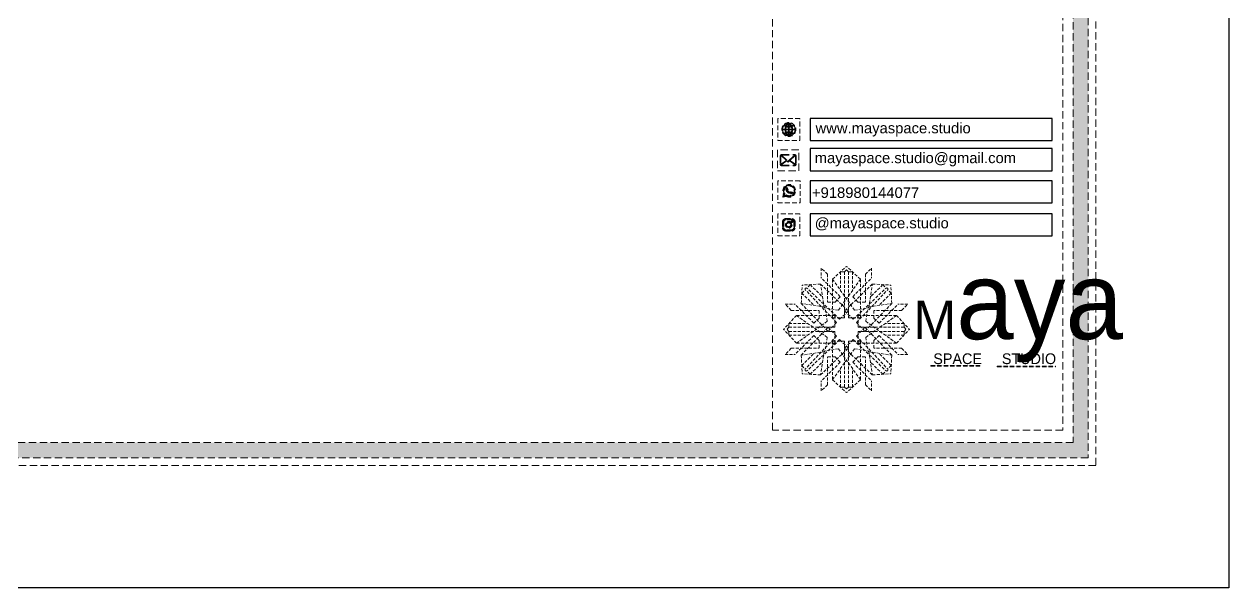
# Model space of a CAD drawing. Header units: millimetres. Extents: x 56222 to 3066687, y -650199 to -121287.
# Drawn here: x 150348.8 to 150514.4, y -183657.6 to -183580.1 of the extents above; entities that cross this region are included whole.
import ezdxf

# ---------------------------------------------------------------- set-up
doc = ezdxf.new("R2010")
doc.units = ezdxf.units.MM
doc.header["$MEASUREMENT"] = 0
doc.linetypes.add('DASHEDX2', pattern=[1.5, 1, -0.5])
doc.layers.add('Dimension', color=10, linetype='DASHEDX2', lineweight=20)
doc.layers.add('XX~SLAB ( BEAM )~ ( DIM )', color=7, linetype='Continuous', lineweight=9)
doc.styles.get("Standard").update_dxf_attribs({"font": 'arial.ttf', "height": 6})

# ---------------------------------------------------------------- blocks, each defined once
blk = doc.blocks.new('FSFSF')
at = {"color": 42, "lineweight": 5, "true_color": 0xe0ac11}
for p, q in [((28600.03, 143.51), (28600.03, 140.16)), ((28602.15, 141.41), (28600.03, 143.51)), ((28603.86, 139.69), (28608.58, 144.08)), ((28613.31, 139.69), (28608.58, 144.08)), ((28615.02, 141.41), (28617.14, 143.51)), ((28617.14, 143.51), (28617.14, 140.16)), ((28606.47, 133.76), (28600.03, 140.16)), ((28602.15, 141.41), (28602.15, 131.95)), ((28603.86, 126.58), (28603.86, 139.69)), ((28603.86, 139.69), (28608.58, 133.02)), ((28607.9, 142.22), (28606.58, 142.22)), ((28606.58, 142.22), (28606.58, 135.84)), ((28607.9, 142.22), (28608.58, 142.85)), ((28607.9, 142.22), (28607.9, 126.58)), ((28609.27, 142.22), (28608.59, 142.85)), ((28613.31, 139.69), (28608.59, 133.02)), ((28609.27, 142.22), (28609.27, 126.58)), ((28609.27, 142.22), (28610.59, 142.22)), ((28610.59, 142.22), (28610.59, 135.84)), ((28610.7, 133.76), (28617.14, 140.16)), ((28613.31, 126.58), (28613.31, 139.69)), ((28615.02, 141.41), (28615.02, 131.95)), ((28593.19, 131.45), (28593.54, 137.71)), ((28593.39, 135), (28594.56, 136.12)), ((28599.8, 138.06), (28593.54, 137.71)), ((28595.12, 136.69), (28594.53, 136.69)), ((28594.56, 136.12), (28594.56, 136.71)), ((28605.17, 124.98), (28594.56, 136.12)), ((28596.24, 137.86), (28595.12, 136.69)), ((28606.27, 126.08), (28595.12, 136.69)), ((28596.24, 137.86), (28600.47, 133.65)), ((28601.03, 130), (28599.8, 138.06)), ((28599.8, 138.05), (28608.58, 129.56)), ((28617.37, 138.05), (28608.59, 129.56)), ((28610.9, 126.08), (28622.05, 136.69)), ((28612.02, 124.98), (28622.62, 136.12)), ((28616.14, 130), (28617.37, 138.06)), ((28620.93, 137.86), (28616.7, 133.65)), ((28617.37, 138.06), (28623.63, 137.71)), ((28620.93, 137.86), (28622.05, 136.69)), ((28622.05, 136.69), (28622.64, 136.69)), ((28622.62, 136.12), (28622.62, 136.71)), ((28623.8, 135), (28622.62, 136.12)), ((28624, 131.45), (28623.65, 137.71)), ((28587.73, 131.22), (28591.08, 131.22)), ((28589.84, 129.1), (28587.73, 131.22)), ((28597.49, 124.78), (28591.08, 131.22)), ((28593.19, 131.45), (28601.69, 122.67)), ((28601.25, 130.22), (28593.19, 131.45)), ((28593.39, 135), (28597.6, 130.78)), ((28604.75, 131.95), (28602.15, 131.95)), ((28606.47, 133.76), (28604.75, 131.95)), ((28605.86, 129.18), (28608.58, 133.02)), ((28611.31, 129.18), (28608.59, 133.02)), ((28610.7, 133.76), (28612.42, 131.95)), ((28612.42, 131.95), (28615.02, 131.95)), ((28623.99, 131.45), (28615.5, 122.67)), ((28615.94, 130.22), (28624, 131.45)), ((28623.8, 135), (28619.59, 130.78)), ((28619.7, 124.78), (28626.1, 131.22)), ((28629.45, 131.22), (28626.1, 131.22)), ((28627.34, 129.1), (28629.45, 131.22)), ((28591.56, 127.39), (28587.17, 122.66)), ((28589.84, 129.1), (28599.29, 129.1)), ((28604.66, 127.39), (28591.56, 127.39)), ((28591.56, 127.39), (28598.23, 122.67)), ((28599.29, 126.5), (28599.29, 129.1)), ((28605.86, 129.18), (28601.03, 130)), ((28602.07, 125.39), (28601.25, 130.22)), ((28603.68, 126.54), (28603.68, 127.39)), ((28604.71, 127.57), (28603.86, 127.57)), ((28604.66, 123.35), (28604.66, 127.39)), ((28604.7, 126.58), (28604.71, 127.57)), ((28606.27, 126.08), (28608.58, 128.27)), ((28607.9, 128.92), (28608.58, 129.56)), ((28607.9, 128.92), (28608.58, 128.27)), ((28609.27, 128.92), (28608.59, 129.56)), ((28609.27, 128.92), (28608.59, 128.27)), ((28610.9, 126.08), (28608.59, 128.27)), ((28611.31, 129.18), (28616.14, 130)), ((28612.46, 126.58), (28612.46, 127.57)), ((28612.46, 127.57), (28613.31, 127.57)), ((28612.52, 123.35), (28612.52, 127.39)), ((28612.52, 127.39), (28625.63, 127.39)), ((28613.51, 126.54), (28613.51, 127.39)), ((28615.12, 125.39), (28615.94, 130.22)), ((28627.34, 129.1), (28617.89, 129.1)), ((28617.89, 126.5), (28617.89, 129.1)), ((28625.63, 127.39), (28618.96, 122.67)), ((28625.63, 127.39), (28630.02, 122.66)), ((28589.03, 123.35), (28588.4, 122.67)), ((28589.03, 123.35), (28589.03, 124.67)), ((28589.03, 124.67), (28595.4, 124.67)), ((28589.03, 123.35), (28604.66, 123.35)), ((28597.49, 124.78), (28599.29, 126.5)), ((28602.07, 125.39), (28598.23, 122.67)), ((28602.33, 123.35), (28601.69, 122.67)), ((28602.33, 123.35), (28602.97, 122.67)), ((28605.17, 124.98), (28602.97, 122.67)), ((28604.66, 126.54), (28603.68, 126.54)), ((28607.9, 126.58), (28603.86, 126.58)), ((28609.27, 126.58), (28613.31, 126.58)), ((28612.02, 124.98), (28614.21, 122.67)), ((28612.52, 126.54), (28613.51, 126.54)), ((28628.16, 123.35), (28612.52, 123.35)), ((28614.85, 123.35), (28614.21, 122.67)), ((28614.85, 123.35), (28615.5, 122.67)), ((28615.12, 125.39), (28618.96, 122.67)), ((28619.7, 124.78), (28617.89, 126.5)), ((28628.16, 124.67), (28621.78, 124.67)), ((28628.16, 123.35), (28628.16, 124.67)), ((28628.16, 123.35), (28628.78, 122.67)), ((28591.56, 117.94), (28587.17, 122.66)), ((28589.03, 121.98), (28588.4, 122.65)), ((28589.03, 121.98), (28604.66, 121.98)), ((28589.03, 121.98), (28589.03, 120.66)), ((28589.03, 120.66), (28595.4, 120.66)), ((28597.49, 120.54), (28591.08, 114.11)), ((28591.56, 117.94), (28598.23, 122.65)), ((28593.19, 113.88), (28601.69, 122.65)), ((28605.17, 120.35), (28594.56, 109.2)), ((28606.27, 119.15), (28595.12, 108.54)), ((28597.49, 120.54), (28599.29, 118.83)), ((28602.07, 119.94), (28598.23, 122.65)), ((28599.29, 118.83), (28599.29, 116.23)), ((28602.07, 119.94), (28601.25, 115.1)), ((28602.33, 121.98), (28601.69, 122.65)), ((28602.33, 121.98), (28602.97, 122.65)), ((28605.17, 120.35), (28602.97, 122.65)), ((28604.66, 118.78), (28603.68, 118.78)), ((28603.68, 118.78), (28603.68, 117.94)), ((28604.66, 121.98), (28604.66, 117.94)), ((28606.27, 119.15), (28608.58, 116.96)), ((28610.9, 119.15), (28608.59, 116.96)), ((28610.9, 119.15), (28622.05, 108.54)), ((28612.02, 120.35), (28614.21, 122.65)), ((28612.02, 120.35), (28622.62, 109.2)), ((28612.52, 121.98), (28612.52, 117.94)), ((28628.16, 121.98), (28612.52, 121.98)), ((28612.52, 118.78), (28613.51, 118.78)), ((28613.51, 118.78), (28613.51, 117.94)), ((28614.85, 121.98), (28614.21, 122.65)), ((28614.85, 121.98), (28615.5, 122.65)), ((28615.12, 119.94), (28618.96, 122.65)), ((28615.12, 119.94), (28615.94, 115.1)), ((28623.99, 113.88), (28615.5, 122.65)), ((28619.7, 120.54), (28617.89, 118.83)), ((28617.89, 118.83), (28617.89, 116.23)), ((28625.63, 117.94), (28618.96, 122.65)), ((28619.7, 120.54), (28626.1, 114.11)), ((28628.16, 120.66), (28621.78, 120.66)), ((28625.63, 117.94), (28630.02, 122.66)), ((28628.16, 121.98), (28628.78, 122.65)), ((28628.16, 121.98), (28628.16, 120.66)), ((28589.84, 116.23), (28587.73, 114.11)), ((28589.84, 116.23), (28599.29, 116.23)), ((28604.66, 117.94), (28591.56, 117.94)), ((28601.25, 115.1), (28593.19, 113.87)), ((28599.8, 107.17), (28608.58, 115.67)), ((28601.03, 115.23), (28599.8, 107.17)), ((28605.86, 116.05), (28601.03, 115.23)), ((28607.9, 118.65), (28603.86, 118.65)), ((28603.86, 118.65), (28603.86, 105.54)), ((28604.71, 117.66), (28603.86, 117.66)), ((28604.7, 118.65), (28604.71, 117.66)), ((28605.86, 116.05), (28608.58, 112.21)), ((28607.9, 103.01), (28607.9, 118.65)), ((28607.9, 116.31), (28608.58, 116.96)), ((28607.9, 116.31), (28608.58, 115.67)), ((28609.27, 116.31), (28608.59, 116.96)), ((28609.27, 116.31), (28608.59, 115.67)), ((28611.31, 116.05), (28608.59, 112.21)), ((28617.37, 107.17), (28608.59, 115.67)), ((28609.27, 118.65), (28613.31, 118.65)), ((28609.27, 103.01), (28609.27, 118.65)), ((28611.31, 116.05), (28616.14, 115.23)), ((28612.46, 118.65), (28612.46, 117.66)), ((28612.46, 117.66), (28613.31, 117.66)), ((28612.52, 117.94), (28625.63, 117.94)), ((28613.31, 118.65), (28613.31, 105.54)), ((28615.94, 115.1), (28624, 113.87)), ((28616.14, 115.23), (28617.37, 107.17)), ((28627.34, 116.23), (28617.89, 116.23)), ((28627.34, 116.23), (28629.45, 114.11)), ((28587.73, 114.11), (28591.08, 114.11)), ((28593.19, 113.87), (28593.54, 107.62)), ((28593.39, 110.32), (28597.6, 114.55)), ((28596.24, 107.37), (28600.47, 111.58)), ((28606.47, 111.47), (28600.03, 105.07)), ((28602.15, 103.82), (28602.15, 113.27)), ((28604.75, 113.27), (28602.15, 113.27)), ((28603.86, 105.54), (28608.58, 112.21)), ((28606.47, 111.47), (28604.75, 113.27)), ((28613.31, 105.54), (28608.59, 112.21)), ((28610.7, 111.47), (28612.42, 113.27)), ((28610.7, 111.47), (28617.14, 105.07)), ((28612.42, 113.27), (28615.02, 113.27)), ((28615.02, 103.82), (28615.02, 113.27)), ((28620.93, 107.37), (28616.7, 111.58)), ((28623.8, 110.32), (28619.59, 114.55)), ((28624, 113.87), (28623.65, 107.62)), ((28629.45, 114.11), (28626.1, 114.11)), ((28593.39, 110.32), (28594.56, 109.2)), ((28599.8, 107.17), (28593.54, 107.52)), ((28595.12, 108.54), (28594.53, 108.54)), ((28594.56, 109.2), (28594.56, 108.61)), ((28596.24, 107.37), (28595.12, 108.54)), ((28606.58, 103.01), (28606.58, 109.38)), ((28610.59, 103.01), (28610.59, 109.38)), ((28617.37, 107.17), (28623.63, 107.52)), ((28620.93, 107.37), (28622.05, 108.54)), ((28622.05, 108.54), (28622.64, 108.54)), ((28623.8, 110.32), (28622.62, 109.2)), ((28622.62, 109.2), (28622.62, 108.61)), ((28600.03, 101.71), (28600.03, 105.07)), ((28602.15, 103.82), (28600.03, 101.71)), ((28603.86, 105.54), (28608.58, 101.15)), ((28607.9, 103.01), (28606.58, 103.01)), ((28607.9, 103.01), (28608.58, 102.38)), ((28613.31, 105.54), (28608.58, 101.15)), ((28609.27, 103.01), (28608.59, 102.38)), ((28609.27, 103.01), (28610.59, 103.01)), ((28615.02, 103.82), (28617.14, 101.71)), ((28617.14, 101.71), (28617.14, 105.07))]:
    blk.add_line(p, q, dxfattribs=at)
blk = doc.blocks.new('hgwg')
at = {"layer": 'Dimension', "true_color": 0xd39e00}
h = blk.add_hatch(color=42, dxfattribs=at)
h.dxf.hatch_style = 1
h.paths.add_polyline_path([(27505.71, 45.05), (27494.27, 45.05), (27494.27, 44.9), (27505.71, 44.9)])
h = blk.add_hatch(color=42, dxfattribs=at)
h.dxf.hatch_style = 1
h.paths.add_polyline_path([(27523.3, 44.9), (27509.68, 44.9), (27509.68, 44.75), (27523.3, 44.75)])
at = {"layer": 'Dimension', "color": 42, "true_color": 0xd39e00}
for p, q in [((27494.27, 45.05), (27505.71, 45.05)), ((27494.27, 44.9), (27494.27, 45.05)), ((27494.27, 44.9), (27505.71, 44.9)), ((27505.71, 45.05), (27505.71, 44.9)), ((27509.68, 44.9), (27523.3, 44.9)), ((27509.68, 44.9), (27509.68, 44.75)), ((27523.3, 44.75), (27523.3, 44.9)), ((27509.68, 44.75), (27523.3, 44.75))]:
    blk.add_line(p, q, dxfattribs=at)
at = {"layer": 'Dimension', "color": 42, "true_color": 0xd39e00, "attachment_point": 1}
for s, width, insert, char_height in [('{\\fCinzel|b0|i0|c0|p2;\\H1.5x;M\\fAmsterdam One|b0|i0|c0|p2;\\H2x;aya}', 85.3277, (27490.17, 69.17), 6), ('{\\fCinzel|b0|i0|c0|p2;SPACE     STUDIO}', 66.129, (27494.83, 47.86), 2.5)]:
    blk.add_mtext_dynamic_manual_height_columns(s, width=width, gutter_width=30, heights=[0], dxfattribs=dict(at, insert=insert, char_height=char_height))
blk = doc.blocks.new('QEGW4TG')
at = {"layer": 'Dimension', "true_color": 0x000000}
h = blk.add_hatch(color=18, dxfattribs=at)
h.dxf.hatch_style = 1
h.paths.add_polyline_path([(2.69, 1.93, 0.170513), (2.95, 1.97, 0.190337), (3.11, 2.18, 0.316231), (3.07, 2.28), (2.79, 2.37, 0.273721), (2.69, 2.34, 0.040749), (2.63, 2.27, -0.441282), (2.53, 2.25, -0.11828), (2.06, 2.64, -0.441282), (2.07, 2.74, 0.040749), (2.13, 2.81, 0.290083), (2.14, 2.92), (2.01, 3.18, 0.316231), (1.91, 3.2, 0.190337), (1.73, 3, 0.170513), (1.72, 2.74, 0.252784)], flags=0)
h.paths.add_polyline_path([(1.19, 1.98), (1.03, 1.3, 0.550912), (1.11, 1.23), (1.75, 1.39, 6.344125)])
h.paths.add_polyline_path([(1.81, 1.7), (1.4, 1.6), (1.5, 2.03, -9.071339)], flags=16)
h.paths.add_polyline_path([(3.11, 2.16, -0.17811), (2.95, 1.97, -0.170513), (2.69, 1.93, -0.252784), (1.72, 2.74, -0.170513), (1.73, 3, -0.17811), (1.89, 3.19, -0.370089), (2.01, 3.18), (2.14, 2.92, -0.307185), (2.13, 2.8, -0.041087), (2.06, 2.73, 0.321676), (2.05, 2.65, 0.126524), (2.55, 2.24, 0.312216), (2.62, 2.26, -0.041087), (2.68, 2.34, -0.290673), (2.79, 2.37), (3.07, 2.28, -0.370089)], flags=0)
h = blk.add_hatch(color=18, dxfattribs=at)
h.dxf.hatch_style = 1
h.paths.add_polyline_path([(2.79, 2.37, 0.273721), (2.69, 2.34, 0.040749), (2.63, 2.27, -0.441282), (2.53, 2.25, -0.11828), (2.06, 2.64, -0.441282), (2.07, 2.74, 0.040749), (2.13, 2.81, 0.290083), (2.14, 2.92), (2.01, 3.18, 0.316231), (1.91, 3.2, 0.190337), (1.73, 3, 0.170513), (1.72, 2.74, 0.252784), (2.69, 1.93, 0.170513), (2.95, 1.97, 0.190337), (3.11, 2.18, 0.316231), (3.07, 2.28)])
for p, q in [((2.01, 3.18), (2.14, 2.92)), ((1.19, 1.98), (1.03, 1.3)), ((1.1, 1.23), (1.75, 1.39)), ((1.5, 2.03), (1.4, 1.6)), ((1.4, 1.6), (1.81, 1.7)), ((3.07, 2.28), (2.8, 2.36))]:
    blk.add_line(p, q)
blk.add_lwpolyline([(0, 0), (4.68, 0), (4.68, 4.68), (0, 4.68)], close=True)
for centre, radius, start, end in [((2.39, 2.56), 1.34, 241.4727, 205.6422), ((2.39, 2.56), 1.04, 235.9962, 210.8333), ((2.09, 2.87), 0.39, 159.7007, 198.4072), ((2.96, 3.23), 1.33, 201.4218, 258.1669), ((2.07, 2.87), 0.364, 118.9685, 159.3648), ((1.94, 3.12), 0.0896, 41.8985, 123.1344), ((2.11, 2.68), 0.066, 135.9932, 224.8892), ((1.67, 3.16), 0.586, 312.4617, 321.8728), ((3.12, 3.42), 1.31, 216.5455, 243.5279), ((2.05, 2.87), 0.104, 320.3924, 28.6971), ((1.09, 1.29), 0.0598, 164.8483, 282.1458), ((2.57, 2.3), 0.066, 234.2482, 323.1441), ((3.11, 1.94), 0.586, 137.2645, 146.6756), ((2.76, 2.27), 0.104, 70.4402, 138.745), ((2.75, 2.31), 0.39, 260.7301, 299.4366), ((2.76, 2.29), 0.364, 299.7725, 340.1688), ((3.03, 2.2), 0.0896, 336.0029, 57.2388)]:
    blk.add_arc(centre, radius, start, end)
blk = doc.blocks.new('ASGERG')
at = {"layer": 'Dimension', "true_color": 0x000000}
h = blk.add_hatch(color=18, dxfattribs=at)
h.dxf.hatch_style = 1
h.paths.add_polyline_path([(0.99, 1.7, 0.353872), (1.69, 1.03), (2.96, 1.03, 0.353872), (3.66, 1.7), (3.66, 2.99, 0.353872), (2.96, 3.67), (1.69, 3.67, 0.353872), (0.99, 2.99)])
h.paths.add_polyline_path([(1.27, 2.97, -0.353872), (1.72, 3.4), (2.94, 3.4, -0.353872), (3.38, 2.97), (3.38, 1.72, -0.353872), (2.94, 1.3), (1.72, 1.3, -0.353872), (1.27, 1.72)], flags=16)
h.paths.add_polyline_path([(3.02, 2.35, -1), (1.64, 2.35, -1)], flags=0)
h.paths.add_polyline_path([(2.74, 2.35, -1), (1.92, 2.35, -1)], flags=0)
h.paths.add_polyline_path([(2.86, 3.02, -1), (3.19, 3.02, -1)], flags=0)
h.paths.add_polyline_path([(1.64, 2.35, 1), (3.02, 2.35, 1)], flags=0)
h = blk.add_hatch(color=18, dxfattribs=at)
h.dxf.hatch_style = 1
h.paths.add_polyline_path([(1.64, 2.35, 1), (3.02, 2.35, 1)])
h.paths.add_polyline_path([(2.74, 2.35, -1), (1.92, 2.35, -1)], flags=16)
h = blk.add_hatch(color=18, dxfattribs=at)
h.dxf.hatch_style = 1
h.paths.add_polyline_path([(3.19, 3.02, 1), (2.86, 3.02, 1)])
for p, q in [((0.99, 2.99), (0.99, 1.7)), ((1.27, 2.97), (1.27, 1.72)), ((1.69, 3.67), (2.96, 3.67)), ((2.94, 3.4), (1.72, 3.4)), ((3.38, 2.97), (3.38, 1.72)), ((3.66, 2.99), (3.66, 1.7)), ((1.69, 1.03), (2.96, 1.03)), ((2.94, 1.3), (1.72, 1.3))]:
    blk.add_line(p, q)
blk.add_lwpolyline([(0, 0), (4.68, 0), (4.68, 4.68), (0, 4.68)], close=True)
for centre, radius in [((2.33, 2.35), 0.694), ((2.33, 2.35), 0.414), ((3.02, 3.02), 0.168)]:
    blk.add_circle(centre, radius)
for centre, radius, start, end in [((1.76, 2.89), 0.778, 94.8631, 172.8127), ((1.76, 2.91), 0.491, 94.8631, 172.8127), ((2.9, 2.91), 0.491, 7.1873, 85.1369), ((2.89, 2.89), 0.778, 7.1873, 85.1369), ((1.76, 1.8), 0.778, 187.1873, 265.1369), ((1.76, 1.78), 0.491, 187.1873, 265.1369), ((2.9, 1.78), 0.491, 274.8631, 352.8127), ((2.89, 1.8), 0.778, 274.8631, 352.8127)]:
    blk.add_arc(centre, radius, start, end)
blk = doc.blocks.new('DTGWEGEARG')
at = {"layer": 'Dimension', "true_color": 0x000000}
h = blk.add_hatch(color=18, dxfattribs=at)
h.dxf.hatch_style = 1
h.paths.add_polyline_path([(3.83, 2.34, 1), (0.85, 2.34, 1)])
h.paths.add_polyline_path([(2.51, 1.01, 0.105795), (2.96, 1.58, -0.055205), (3.3, 1.41, -0.169822)], flags=16)
h.paths.add_polyline_path([(2.41, 1.12), (2.41, 1.69, -0.058279), (2.81, 1.63, -0.103353)], flags=16)
h.paths.add_polyline_path([(2.26, 1.13, -0.101741), (1.87, 1.63, -0.057171), (2.26, 1.69)], flags=16)
h.paths.add_polyline_path([(2.17, 1.01, -0.169822), (1.38, 1.41, -0.055205), (1.72, 1.58, 0.105795)], flags=16)
h.paths.add_polyline_path([(3.02, 1.72, 0.081336), (3.13, 2.27), (3.68, 2.27, -0.152069), (3.4, 1.52, 0.05687)], flags=16)
h.paths.add_polyline_path([(2.87, 1.77, 0.061945), (2.41, 1.84), (2.41, 2.27), (2.98, 2.27, -0.081344)], flags=16)
h.paths.add_polyline_path([(2.26, 1.84, 0.060923), (1.8, 1.77, -0.081344), (1.7, 2.27), (2.26, 2.27)], flags=16)
h.paths.add_polyline_path([(1.66, 1.72, 0.05687), (1.28, 1.52, -0.152069), (1, 2.27), (1.55, 2.27, 0.081336)], flags=16)
h.paths.add_polyline_path([(2.41, 2.42), (2.41, 2.83, 0.061945), (2.87, 2.91, -0.080009), (2.98, 2.42)], flags=16)
h.paths.add_polyline_path([(3.13, 2.42, 0.080116), (3.02, 2.96, 0.05687), (3.4, 3.16, 0.028258), (3.3, 3.27, -0.055205), (2.96, 3.1, 0.105795), (2.51, 3.67, -0.36029), (3.68, 2.42)], flags=16)
h.paths.add_polyline_path([(2.26, 2.42), (1.7, 2.42, -0.080009), (1.8, 2.91, 0.060923), (2.26, 2.84)], flags=16)
h.paths.add_polyline_path([(1.55, 2.42), (1, 2.42, -0.150466), (1.28, 3.16, 0.05687), (1.66, 2.96, 0.080116)], flags=16)
h.paths.add_polyline_path([(2.41, 2.98), (2.41, 3.56, -0.103353), (2.81, 3.05, -0.058279)], flags=16)
h.paths.add_polyline_path([(2.26, 2.99, -0.057171), (1.87, 3.05, -0.101741), (2.26, 3.55)], flags=16)
h.paths.add_polyline_path([(1.72, 3.1, -0.055205), (1.38, 3.27, -0.169822), (2.17, 3.67, 0.105795)], flags=16)
blk.add_lwpolyline([(0, 0), (4.68, 0), (4.68, 4.68), (0, 4.68)], close=True)
at = {"layer": 'Dimension', "color": 18, "true_color": 0x000000}
for p, q in [((2.26, 3.55), (2.26, 2.99)), ((2.26, 2.84), (2.26, 2.42)), ((2.41, 3.56), (2.41, 2.98)), ((2.41, 2.83), (2.41, 2.42)), ((1, 2.42), (1.55, 2.42)), ((1, 2.27), (1.55, 2.27)), ((1.7, 2.42), (2.26, 2.42)), ((1.7, 2.27), (2.26, 2.27)), ((2.26, 2.27), (2.26, 1.84)), ((2.26, 1.69), (2.26, 1.13)), ((2.41, 2.42), (2.98, 2.42)), ((2.41, 2.27), (2.98, 2.27)), ((2.41, 2.27), (2.41, 1.84)), ((2.41, 1.69), (2.41, 1.12)), ((3.13, 2.42), (3.68, 2.42)), ((3.13, 2.27), (3.68, 2.27))]:
    blk.add_line(p, q, dxfattribs=at)
blk.add_circle((2.34, 2.34), 1.49, dxfattribs=at)
for centre, radius, start, end in [((2.34, 2.34), 1.34, 142.3819, 176.6093), ((2.34, 4.74), 1.9, 236.1399, 249.1595), ((2.34, 2.34), 1.34, 97.3549, 135.9073), ((2.34, 4.74), 1.75, 236.7417, 249.3811), ((3.28, 2.34), 1.73, 159.0567, 177.3789), ((3.28, 2.34), 1.58, 158.8325, 177.1302), ((3.28, 2.34), 1.73, 129.9301, 154.0867), ((2.34, 4.74), 1.9, 253.6799, 267.6253), ((3.28, 2.34), 1.58, 130.1073, 153.3446), ((2.34, 4.74), 1.75, 254.3336, 267.422), ((1.4, 2.34), 1.58, 26.6554, 50.2584), ((2.34, 4.74), 1.75, 272.3248, 285.6664), ((2.34, 4.74), 1.9, 272.1415, 286.3201), ((2.34, 2.34), 1.34, 3.3907, 82.6451), ((1.4, 2.34), 1.73, 25.9133, 50.0699), ((1.4, 2.34), 1.58, 2.8698, 21.1675), ((2.34, 4.74), 1.75, 290.6189, 303.2583), ((2.34, 4.74), 1.9, 290.8405, 303.8601), ((1.4, 2.34), 1.73, 2.6211, 20.9433), ((2.34, 2.34), 1.34, 183.0315, 217.6181), ((2.34, -0.06), 1.9, 110.8405, 123.8601), ((2.34, -0.06), 1.75, 110.6189, 123.2583), ((2.34, 2.34), 1.34, 224.0927, 262.6451), ((3.28, 2.34), 1.73, 182.3435, 200.9433), ((3.28, 2.34), 1.58, 182.5658, 201.1675), ((3.28, 2.34), 1.73, 205.9133, 230.0699), ((2.34, -0.06), 1.9, 92.3747, 106.3201), ((2.34, -0.06), 1.75, 92.578, 105.6664), ((3.28, 2.34), 1.58, 206.6554, 229.8927), ((2.34, -0.06), 1.9, 73.6799, 87.8585), ((2.34, -0.06), 1.75, 74.3336, 87.6752), ((1.4, 2.34), 1.58, 309.7416, 333.3446), ((1.4, 2.34), 1.73, 309.9301, 334.0867), ((2.34, 2.34), 1.34, 277.3549, 315.9073), ((1.4, 2.34), 1.58, 338.8325, 357.4342), ((2.34, -0.06), 1.75, 56.7417, 69.3811), ((1.4, 2.34), 1.73, 339.0567, 357.6565), ((2.34, -0.06), 1.9, 56.1399, 69.1595), ((2.34, 2.34), 1.34, 322.3819, 356.9685)]:
    blk.add_arc(centre, radius, start, end, dxfattribs=at)

msp = doc.modelspace()

# ---------------------------------------------------------------- hatches: boundary and pattern name
at = {"layer": 'Dimension', "true_color": 0xd39e00, "transparency": 33554687}
h = msp.add_hatch(color=42, dxfattribs=at)
h.paths.add_polyline_path([(150198.226, -183430.774), (150198.226, -183639.724), (150495.083, -183639.724), (150495.083, -183430.774)])
h.paths.add_polyline_path([(150200.31, -183432.857), (150493, -183432.857), (150493, -183637.641), (150200.31, -183637.641)], flags=16)
at = {"layer": 'Dimension', "true_color": 0x000000, "transparency": 33554687}
h = msp.add_hatch(color=18, dxfattribs=at)
h.dxf.hatch_style = 1
h.paths.add_polyline_path([(150454.73, -183599.583, 0.4142136), (150454.951, -183599.362), (150454.951, -183598.256, 0.4142136), (150454.73, -183598.035), (150452.973, -183598.035, 0.4142136), (150452.752, -183598.256), (150452.752, -183599.362, 0.4142136), (150452.973, -183599.583)])
h.paths.add_polyline_path([(150454.015, -183598.917), (150454.828, -183599.46, -0.1989124), (150454.73, -183599.5), (150452.973, -183599.5, -0.1989124), (150452.875, -183599.46), (150453.688, -183598.917), (150453.852, -183599.069)], flags=16)
h.paths.add_polyline_path([(150453.852, -183598.956), (150452.957, -183598.118, -0.0287833), (150452.973, -183598.118), (150454.73, -183598.118, -0.0287833), (150454.746, -183598.118)], flags=16)
h.paths.add_polyline_path([(150454.077, -183598.858), (150454.827, -183598.157, -0.2024819), (150454.869, -183598.256), (150454.869, -183599.362, -0.043076), (150454.866, -183599.386)], flags=16)
h.paths.add_polyline_path([(150453.626, -183598.858), (150452.837, -183599.386, -0.043076), (150452.835, -183599.362), (150452.835, -183598.256, -0.2024819), (150452.876, -183598.157)], flags=16)

# ---------------------------------------------------------------- linework, layer by layer
at = {"color": 18, "true_color": 0x000000, "transparency": 33554687, "elevation": -0.041}
for points in [[(150456.865, -183596.118), (150490.128, -183596.118), (150490.128, -183593.078), (150456.865, -183593.078)], [(150456.865, -183600.268), (150490.128, -183600.268), (150490.128, -183597.228), (150456.865, -183597.228)], [(150456.881, -183604.694), (150490.128, -183604.694), (150490.128, -183601.654), (150456.881, -183601.654)], [(150456.865, -183609.225), (150490.128, -183609.225), (150490.128, -183606.185), (150456.865, -183606.185)]]:
    msp.add_lwpolyline(points, close=True, dxfattribs=at)
at = {"layer": 'Dimension', "color": 18, "true_color": 0x000000, "transparency": 33554687}
for p, q in [((150452.752, -183598.256, -0.041), (150452.752, -183599.362, -0.041)), ((150452.835, -183598.256, -0.041), (150452.835, -183599.362, -0.041)), ((150452.837, -183599.386, -0.041), (150453.626, -183598.858, -0.041)), ((150452.875, -183599.46, -0.041), (150453.688, -183598.917, -0.041)), ((150452.876, -183598.157, -0.041), (150453.626, -183598.858, -0.041)), ((150452.957, -183598.118, -0.041), (150453.852, -183598.956, -0.041)), ((150452.973, -183598.035, -0.041), (150454.73, -183598.035, -0.041)), ((150452.973, -183598.118, -0.041), (150454.73, -183598.118, -0.041)), ((150452.973, -183599.5, -0.041), (150454.73, -183599.5, -0.041)), ((150453.688, -183598.917, -0.041), (150453.852, -183599.069, -0.041)), ((150453.852, -183598.956, -0.041), (150454.746, -183598.118, -0.041)), ((150453.852, -183599.069, -0.041), (150454.015, -183598.917, -0.041)), ((150454.828, -183599.46, -0.041), (150454.015, -183598.917, -0.041)), ((150454.077, -183598.858, -0.041), (150454.827, -183598.157, -0.041)), ((150454.866, -183599.386, -0.041), (150454.077, -183598.858, -0.041)), ((150454.869, -183598.256, -0.041), (150454.869, -183599.362, -0.041)), ((150454.951, -183598.256, -0.041), (150454.951, -183599.362, -0.041)), ((150452.973, -183599.583, -0.041), (150454.73, -183599.583, -0.041))]:
    msp.add_line(p, q, dxfattribs=at)
at = {"layer": 'Dimension', "color": 42, "true_color": 0xd39e00, "transparency": 33554687, "elevation": -0.041}
for points in [[(150197.185, -183429.732), (150496.125, -183429.732), (150496.125, -183640.766), (150197.185, -183640.766)], [(150198.226, -183430.774), (150495.083, -183430.774), (150495.083, -183639.724), (150198.226, -183639.724)], [(150200.31, -183432.857), (150493, -183432.857), (150493, -183637.641), (150200.31, -183637.641)], [(150451.701, -183635.926), (150451.701, -183434.572), (150491.59, -183434.572), (150491.59, -183635.926)]]:
    msp.add_lwpolyline(points, close=True, dxfattribs=at)
at = {"layer": 'Dimension', "transparency": 33554687, "elevation": -0.041}
msp.add_lwpolyline([(150452.404, -183600.291), (150455.296, -183600.291), (150455.296, -183597.399), (150452.404, -183597.399)], close=True, dxfattribs=at)
at = {"layer": 'Dimension', "color": 18, "true_color": 0x000000, "transparency": 33554687}
for centre, radius, start, end in [((150452.973, -183598.256, -0.041), 0.221, 90, 180), ((150452.973, -183599.362, -0.041), 0.221, 180, 270), ((150452.973, -183598.256, -0.041), 0.138, 134.21354, 180), ((150452.973, -183599.362, -0.041), 0.138, 180, 189.86619), ((150452.973, -183599.362, -0.041), 0.138, 224.99995, 270), ((150452.973, -183598.256, -0.041), 0.138, 90, 96.59481), ((150454.73, -183598.256, -0.041), 0.221, 0, 90), ((150454.73, -183598.256, -0.041), 0.138, 83.40519, 90), ((150454.73, -183599.362, -0.041), 0.221, 270, 0), ((150454.73, -183599.362, -0.041), 0.138, 270, 315.00005), ((150454.73, -183598.256, -0.041), 0.138, 0, 45.78646), ((150454.73, -183599.362, -0.041), 0.138, 350.13381, 0)]:
    msp.add_arc(centre, radius, start, end, dxfattribs=at)
at = {"layer": 'XX~SLAB ( BEAM )~ ( DIM )', "color": 85, "lineweight": 30, "true_color": 0x58ba48}
msp.add_lwpolyline([(150163.914, -182450.771), (150514.418, -182450.771), (150514.418, -183657.613), (150163.914, -183657.613)], close=True, dxfattribs=at)

# ---------------------------------------------------------------- block references
at = {"layer": 'Dimension', "transparency": 33554687, "xscale": 0.6498850633307016, "yscale": 0.6498850633307016, "zscale": 0.6498850633307016}
msp.add_blockref('DTGWEGEARG', (150452.42, -183596.118, -0.041), dxfattribs=at)
at = {"layer": 'Dimension', "color": 42, "true_color": 0xd39e00, "transparency": 33554687}
for name, p, xscale, yscale, zscale in [('QEGW4TG', (150452.436, -183604.694, -0.041), 0.6498850633307016, 0.6498850633307016, 0.6498850633307016), ('ASGERG', (150452.42, -183609.225, -0.041), 0.6498850633307016, 0.6498850633307016, 0.6498850633307016), ('FSFSF', (138895.055, -183671.662, -0.041), 0.4043125099763064, 0.4043125099763064, 0.4043125099763064), ('hgwg', (134251.021, -183653.61, -0.041), 0.590029921759984, 0.590029921759984, 0.590029921759984)]:
    msp.add_blockref(name, p, dxfattribs=dict(at, xscale=xscale, yscale=yscale, zscale=zscale))

# ---------------------------------------------------------------- texts
at = {"color": 18, "true_color": 0x000000, "transparency": 33554687, "char_height": 1.45312, "attachment_point": 1}
for s, width, gutter_width, insert in [('www.mayaspace.studio', 9.75836, 8.163, (150457.616, -183593.672, -0.041)), ('mayaspace.studio@gmail.com', 6.08794, 5.092, (150457.5, -183597.771, -0.041)), ('+918980144077', 23.74012, 5.092, (150457.124, -183602.551, -0.041)), ('@mayaspace.studio', 6.08794, 5.092, (150457.5, -183606.729, -0.041))]:
    msp.add_mtext_dynamic_manual_height_columns(s, width=width, gutter_width=gutter_width, heights=[0], dxfattribs=dict(at, insert=insert))

doc.saveas('drawing.dxf')
